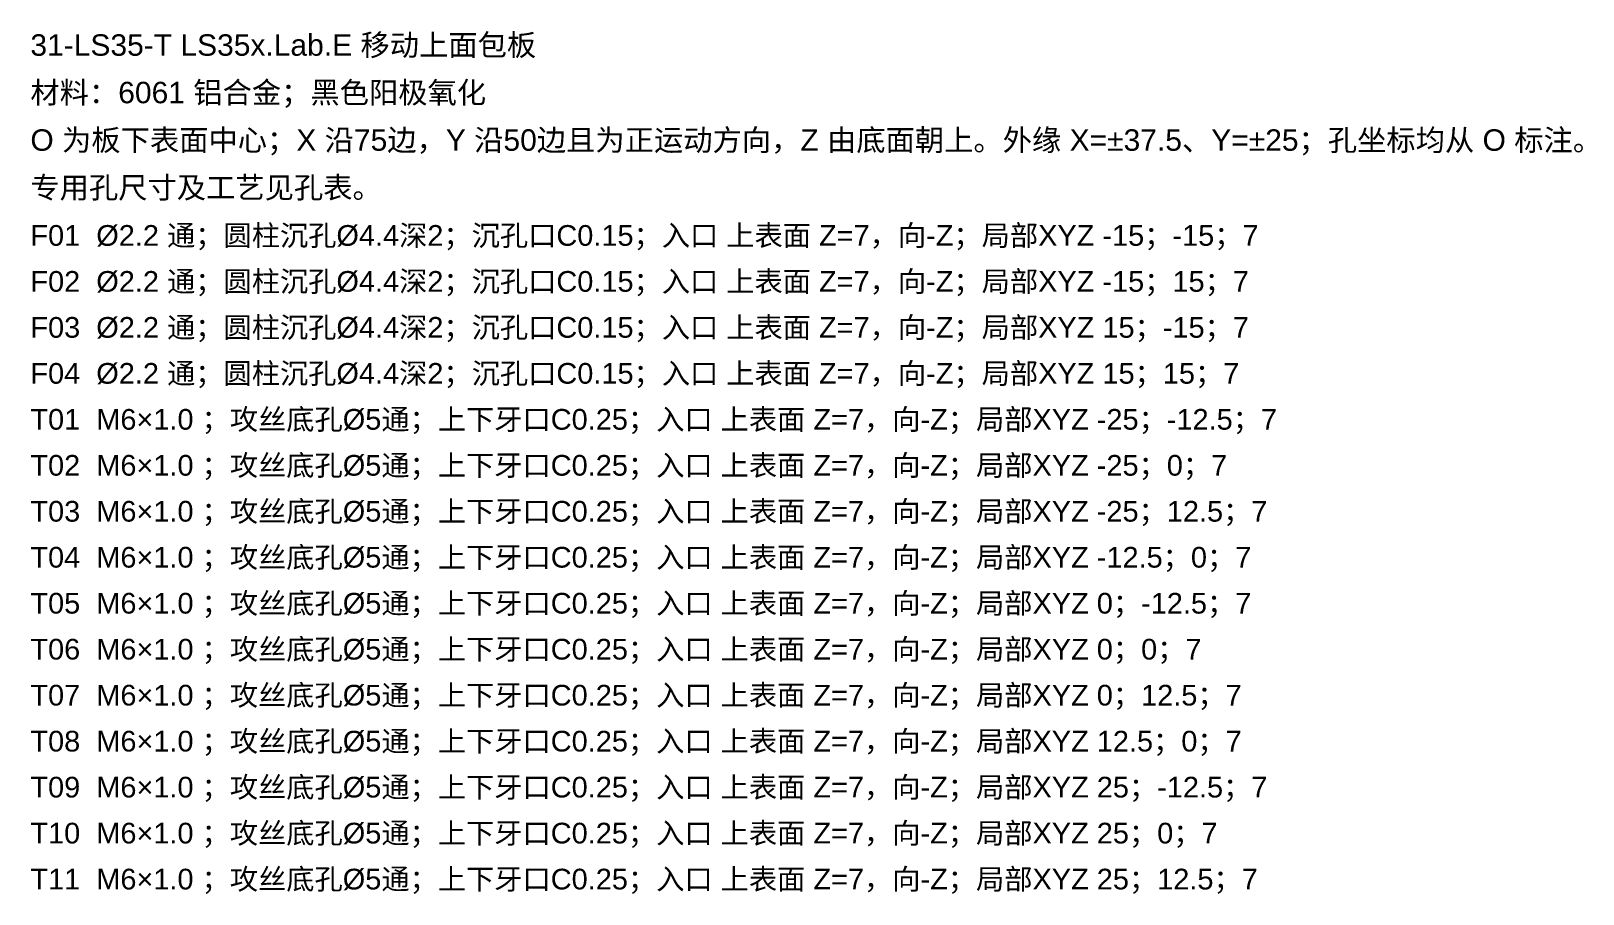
# Model space of a CAD drawing. Header units: millimetres. Extents: x 7 to 422, y 36 to 182.
# Drawn here: x 286.7 to 421.7, y 107.1 to 182.2 of the extents above; entities that cross this region are included whole.
import ezdxf

# ---------------------------------------------------------------- set-up
doc = ezdxf.new("R2010")
doc.units = ezdxf.units.MM
doc.header["$LTSCALE"] = 0.666667
doc.layers.add('ANNOTATIONS', color=7, linetype='CONTINUOUS', lineweight=18)
doc.styles.add('CJK', font='Arial Unicode.ttf')

msp = doc.modelspace()

# ---------------------------------------------------------------- texts
at = {"layer": 'ANNOTATIONS', "style": 'CJK'}
for s, height, p in [('31-LS35-T LS35x.Lab.E 移动上面包板', 1.8666667, (286.66667, 180)), ('材料：6061 铝合金；黑色阳极氧化', 1.8666667, (286.66667, 175.86667)), ('O 为板下表面中心；X 沿75边，Y 沿50边且为正运动方向，Z 由底面朝上。外缘 X=±37.5、Y=±25；孔坐标均从 O 标注。', 1.8666667, (286.66667, 171.73333)), ('专用孔尺寸及工艺见孔表。', 1.8666667, (286.66667, 167.6)), ('F01  Ø2.2 通；圆柱沉孔Ø4.4深2；沉孔口C0.15；入口 上表面 Z=7，向-Z；局部XYZ -15；-15；7', 1.8, (286.66667, 163.46667)), ('F02  Ø2.2 通；圆柱沉孔Ø4.4深2；沉孔口C0.15；入口 上表面 Z=7，向-Z；局部XYZ -15；15；7', 1.8, (286.66667, 159.46667)), ('F03  Ø2.2 通；圆柱沉孔Ø4.4深2；沉孔口C0.15；入口 上表面 Z=7，向-Z；局部XYZ 15；-15；7', 1.8, (286.66667, 155.46667)), ('F04  Ø2.2 通；圆柱沉孔Ø4.4深2；沉孔口C0.15；入口 上表面 Z=7，向-Z；局部XYZ 15；15；7', 1.8, (286.66667, 151.46667)), ('T01  M6×1.0 ；攻丝底孔Ø5通；上下牙口C0.25；入口 上表面 Z=7，向-Z；局部XYZ -25；-12.5；7', 1.8, (286.66667, 147.46667)), ('T02  M6×1.0 ；攻丝底孔Ø5通；上下牙口C0.25；入口 上表面 Z=7，向-Z；局部XYZ -25；0；7', 1.8, (286.66667, 143.46667)), ('T03  M6×1.0 ；攻丝底孔Ø5通；上下牙口C0.25；入口 上表面 Z=7，向-Z；局部XYZ -25；12.5；7', 1.8, (286.66667, 139.46667)), ('T04  M6×1.0 ；攻丝底孔Ø5通；上下牙口C0.25；入口 上表面 Z=7，向-Z；局部XYZ -12.5；0；7', 1.8, (286.66667, 135.46667)), ('T05  M6×1.0 ；攻丝底孔Ø5通；上下牙口C0.25；入口 上表面 Z=7，向-Z；局部XYZ 0；-12.5；7', 1.8, (286.66667, 131.46667)), ('T06  M6×1.0 ；攻丝底孔Ø5通；上下牙口C0.25；入口 上表面 Z=7，向-Z；局部XYZ 0；0；7', 1.8, (286.66667, 127.46667)), ('T07  M6×1.0 ；攻丝底孔Ø5通；上下牙口C0.25；入口 上表面 Z=7，向-Z；局部XYZ 0；12.5；7', 1.8, (286.66667, 123.46667)), ('T08  M6×1.0 ；攻丝底孔Ø5通；上下牙口C0.25；入口 上表面 Z=7，向-Z；局部XYZ 12.5；0；7', 1.8, (286.66667, 119.46667)), ('T09  M6×1.0 ；攻丝底孔Ø5通；上下牙口C0.25；入口 上表面 Z=7，向-Z；局部XYZ 25；-12.5；7', 1.8, (286.66667, 115.46667)), ('T10  M6×1.0 ；攻丝底孔Ø5通；上下牙口C0.25；入口 上表面 Z=7，向-Z；局部XYZ 25；0；7', 1.8, (286.66667, 111.46667)), ('T11  M6×1.0 ；攻丝底孔Ø5通；上下牙口C0.25；入口 上表面 Z=7，向-Z；局部XYZ 25；12.5；7', 1.8, (286.66667, 107.46667))]:
    msp.add_text(s, height=height, dxfattribs=at).set_placement(p)

doc.saveas('drawing.dxf')
